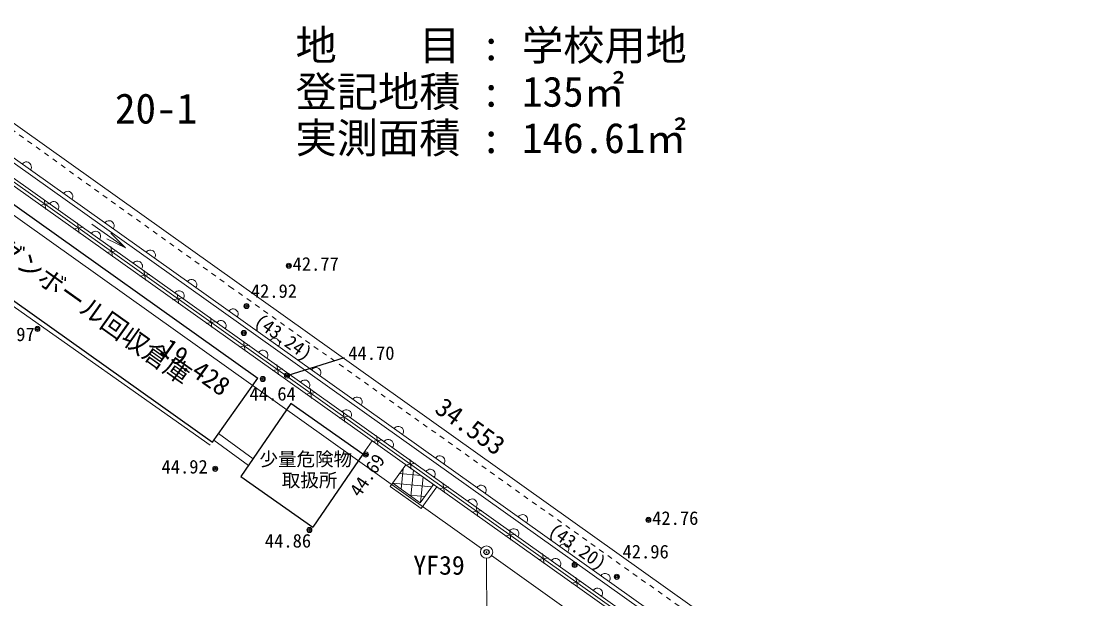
# Model space of a CAD drawing. Units: millimetres, scale not verified. Extents: x -29071210 to -28860960, y -117775216 to -117329466.
# Drawn here: x -28903195 to -28877193, y -117545892 to -117531893 of the extents above; entities that cross this region are included whole.
import ezdxf
from ezdxf.enums import TextEntityAlignment as Align

# ---------------------------------------------------------------- set-up
doc = ezdxf.new("R2010")
doc.units = ezdxf.units.MM
doc.header["$LTSCALE"] = 250
doc.header["$PDMODE"] = 32
doc.header["$PDSIZE"] = 125
doc.linetypes.add('USER8', pattern=[1, 0.5, -0.5])
for name, color, linetype, lineweight in [('S-SUV', 7, 'Continuous', 13), ('S-SUV-HTXT', 7, 'Continuous', 13), ('S-SUV-LWCN', 7, 'Continuous', 13), ('S-SUV-ROW', 7, 'Continuous', 15), ('S-SUV-SRVR', 3, 'Continuous', 13), ('S-SUV-STR', 1, 'Continuous', 25)]:
    doc.layers.add(name, color=color, linetype=linetype, lineweight=lineweight)
doc.layers.add('S-SUV-BMK', color=7, linetype='Continuous')
doc.styles.add('ＭＳ ゴシック', font='')
doc.styles.get('ＭＳ ゴシック').set_extended_font_data('MS Gothic')

# ---------------------------------------------------------------- blocks, each defined once
blk = doc.blocks.new('ﾌﾟﾛｯﾄﾏｰｸ-03_1')
at = {"color": 3, "linetype": 'Continuous', "lineweight": 25}
blk.add_circle((0, 0), 0.5, dxfattribs=at)
at = {"color": 3}
blk.add_point((0, 0), dxfattribs=at)
blk = doc.blocks.new('open_arrow')
at = {"color": 0, "linetype": 'Continuous', "lineweight": -2}
blk.add_lwpolyline([(7.5, 1.25), (0, 0), (7.5, -1.25)], dxfattribs=at)
blk = doc.blocks.new('ﾌﾟﾛｯﾄﾏｰｸ-03')
at = {"color": 7, "linetype": 'Continuous', "lineweight": 15}
blk.add_circle((0, 0), 0.5, dxfattribs=at)
at = {"color": 7}
blk.add_point((0, 0), dxfattribs=at)

msp = doc.modelspace()

# ---------------------------------------------------------------- hatches: boundary and pattern name
at = {"layer": 'S-SUV'}
h = msp.add_hatch(dxfattribs=at)
h.set_pattern_fill('USER', color=256, style=0, pattern_type=2)
h.set_pattern_definition([(84.396, (-28893715.9, -117543138.4), (-248.805, 24.415), []), (354.396, (-28893715.9, -117543138.4), (24.415, 248.805), [])])
h.paths.add_polyline_path([(-28894181.8, -117543094.7), (-28893862.2, -117542645.4), (-28893192, -117543122.1), (-28893511.6, -117543571.4)])

# ---------------------------------------------------------------- linework, layer by layer
for p, q in [((-28879269.5, -117552458.9), (-28906688.2, -117532981.2)), ((-28879212.5, -117552376.7), (-28906590.1, -117532928.2)), ((-28879711, -117552697.3), (-28907130.2, -117533219.1)), ((-28879637.4, -117552657.4), (-28907056.2, -117533179.8)), ((-28879563.8, -117552617.8), (-28906982.6, -117533140)), ((-28898611.8, -117542172.5), (-28907509.3, -117535908.2)), ((-28902498.3, -117536309.1), (-28902743.3, -117536352)), ((-28902600.7, -117536453.2), (-28902640.9, -117536207.9)), ((-28901691.9, -117536882), (-28901936.8, -117536924.8)), ((-28901794.3, -117537026.1), (-28901834.4, -117536780.7)), ((-28901482, -117536808.8), (-28900666.7, -117537387.9)), ((-28900987.8, -117537599), (-28901028, -117537353.6)), ((-28900885.4, -117537454.9), (-28901130.4, -117537497.7)), ((-28900181.4, -117538171.9), (-28900221.6, -117537926.5)), ((-28900079, -117538027.7), (-28900324, -117538070.6)), ((-28899272.6, -117538600.6), (-28899517.5, -117538643.5)), ((-28899375, -117538744.7), (-28899415.1, -117538499.3)), ((-28898466.1, -117539173.5), (-28898711.1, -117539216.3)), ((-28898568.5, -117539317.6), (-28898608.7, -117539072.2)), ((-28897659.7, -117539746.4), (-28897904.6, -117539789.2)), ((-28897762.1, -117539890.5), (-28897802.3, -117539645.1)), ((-28896955.7, -117540463.3), (-28896995.8, -117540218)), ((-28896853.3, -117540319.2), (-28897098.2, -117540362.1)), ((-28896149.2, -117541036.2), (-28896189.4, -117540790.8)), ((-28896046.8, -117540892.1), (-28896291.8, -117540935)), ((-28895240.4, -117541465), (-28895485.3, -117541507.8)), ((-28895342.8, -117541609.1), (-28895383, -117541363.7)), ((-28898526.2, -117542049.3), (-28897683.3, -117542666.6)), ((-28898410, -117541886.5), (-28897570.4, -117542501.4)), ((-28894903.8, -117542386.2), (-28894682.2, -117542062)), ((-28894434, -117542037.8), (-28894678.9, -117542080.7)), ((-28894536.4, -117542182), (-28894576.5, -117541936.6)), ((-28893861.8, -117542644.8), (-28894239.7, -117543176.2)), ((-28893627.5, -117542610.7), (-28893872.5, -117542653.6)), ((-28893729.9, -117542754.8), (-28893770.1, -117542509.5)), ((-28892923.5, -117543327.7), (-28892963.7, -117543082.3)), ((-28892821.1, -117543183.6), (-28893066, -117543226.4)), ((-28892117.1, -117543900.6), (-28892157.2, -117543655.2)), ((-28892014.7, -117543756.5), (-28892259.6, -117543799.3)), ((-28891208.2, -117544329.3), (-28891453.2, -117544372.2)), ((-28891310.6, -117544473.5), (-28891350.8, -117544228.1)), ((-28890401.8, -117544902.2), (-28890646.7, -117544945.1)), ((-28890504.2, -117545046.3), (-28890544.4, -117544800.9)), ((-28889595.4, -117545475.1), (-28889840.3, -117545517.9)), ((-28889697.8, -117545619.2), (-28889737.9, -117545373.8))]:
    msp.add_line(p, q, dxfattribs=at)
at = {"layer": 'S-SUV', "linetype": 'USER8'}
msp.add_lwpolyline([(-28877193, -117547726), (-28877802, -117551680), (-28880861, -117550407), (-28887231, -117546078), (-28898071, -117538367), (-28903965, -117534128), (-28905318, -117532825), (-28905890, -117531269), (-28906100, -117528902), (-28906054, -117525400), (-28905272, -117524413), (-28902671, -117525767), (-28898452.1, -117528706.3)], dxfattribs=at)
at = {"layer": 'S-SUV'}
for points in [[(-28894181.8, -117543094.7), (-28893511.6, -117543571.4), (-28893192, -117543122.1), (-28893862.2, -117542645.4)], [(-28894239.7, -117543176.2), (-28893488.1, -117543710.9), (-28893109.8, -117543179)]]:
    msp.add_lwpolyline(points, dxfattribs=at)
for centre, radius, start, end in [((-28903075.9, -117535422.3), 123.1, 323.74364, 145.47785), ((-28902072.2, -117536135.4), 123.1, 323.74364, 145.47785), ((-28902412.5, -117536386), 124.6, 324.41154, 144.80994), ((-28901068.4, -117536848.4), 123.1, 323.74364, 145.47785), ((-28901397, -117537107.4), 124.6, 324.41154, 144.80994), ((-28900064.7, -117537561.4), 123.1, 323.74364, 145.47785), ((-28900381.5, -117537828.8), 124.6, 324.41154, 144.80994), ((-28899061, -117538274.5), 123.1, 323.74364, 145.47785), ((-28899366, -117538550.2), 124.6, 324.41154, 144.80994), ((-28898057.2, -117538987.5), 123.1, 323.74364, 145.47785), ((-28898350.5, -117539271.6), 124.6, 324.41154, 144.80994), ((-28897053.5, -117539700.5), 123.1, 323.74364, 145.47785), ((-28897335, -117539993), 124.6, 324.41154, 144.80994), ((-28896049.7, -117540413.6), 123.1, 323.74364, 145.47785), ((-28896319.5, -117540714.4), 124.6, 324.41154, 144.80994), ((-28895046, -117541126.6), 123.1, 323.74364, 145.47785), ((-28895304, -117541435.8), 124.6, 324.41154, 144.80994), ((-28894042.3, -117541839.7), 123.1, 323.74364, 145.47785), ((-28894288.5, -117542157.2), 124.6, 324.41154, 144.80994), ((-28893038.5, -117542552.7), 123.1, 323.74364, 145.47785), ((-28893273, -117542878.6), 124.6, 324.41154, 144.80994), ((-28892034.8, -117543265.7), 123.1, 323.74364, 145.47785), ((-28892257.4, -117543600), 124.6, 324.41154, 144.80994), ((-28891031, -117543978.8), 123.1, 323.74364, 145.47785), ((-28891241.9, -117544321.4), 124.6, 324.41154, 144.80994), ((-28890027.3, -117544691.8), 123.1, 323.74364, 145.47785), ((-28890226.4, -117545042.8), 124.6, 324.41154, 144.80994), ((-28889023.6, -117545404.8), 123.1, 323.74364, 145.47785), ((-28889210.9, -117545764.2), 124.6, 324.41154, 144.80994)]:
    msp.add_arc(centre, radius, start, end, dxfattribs=at)
at = {"layer": 'S-SUV-LWCN', "color": 3, "lineweight": 25}
msp.add_line((-28896747.3, -117540479.2), (-28895350.3, -117540047.2), dxfattribs=at)
at = {"layer": 'S-SUV-ROW'}
for p, q in [((-28906507.2, -117532141.3), (-28878595.1, -117551996.1)), ((-28892026, -117544676.9), (-28907613.4, -117533589.1)), ((-28891903.3, -117544913.9), (-28891802.6, -117574568.6)), ((-28879634.9, -117553491.1), (-28891781.6, -117544850.8))]:
    msp.add_line(p, q, dxfattribs=at)
at = {"layer": 'S-SUV-STR'}
for p, q in [((-28906328.5, -117534242.1), (-28897453, -117540545.4)), ((-28907435.3, -117535793.2), (-28898559.8, -117542096.5)), ((-28898559.8, -117542096.5), (-28897453, -117540545.4)), ((-28896650.9, -117541156.3), (-28897865.8, -117542933.4)), ((-28894903.8, -117542386.2), (-28896650.9, -117541156.3)), ((-28894903.8, -117542386.2), (-28896118.7, -117544163.3)), ((-28897865.8, -117542933.4), (-28896118.7, -117544163.3))]:
    msp.add_line(p, q, dxfattribs=at)

# ---------------------------------------------------------------- block references
at = {"layer": 'S-SUV', "xscale": 66.7, "yscale": 66.7, "rotation": 144.6}
msp.add_blockref('open_arrow', (-28900666.7, -117537387.9), dxfattribs=at)
at = {"layer": 'S-SUV-BMK', "xscale": 300, "yscale": 300}
msp.add_blockref('ﾌﾟﾛｯﾄﾏｰｸ-03', (-28891903.8, -117544763.9), dxfattribs=at)
at = {"layer": 'S-SUV-SRVR', "xscale": 75, "yscale": 75}
for p in [(-28896703, -117537818), (-28897730, -117538797), (-28902807, -117539350), (-28897794.4, -117539449.8), (-28897337.3, -117540565.8), (-28896747.3, -117540479.2), (-28894832, -117542399), (-28898489.1, -117542743.6), (-28887975, -117543983), (-28896204, -117544228), (-28889765, -117545075.9), (-28888740, -117545362.8)]:
    msp.add_blockref('ﾌﾟﾛｯﾄﾏｰｸ-03_1', p, dxfattribs=at)

# ---------------------------------------------------------------- texts
at = {"layer": 'S-SUV-BMK', "style": 'ＭＳ ゴシック'}
msp.add_text('YF39', height=458.2, dxfattribs=at).set_placement((-28893681, -117544854.6), align=Align.TOP_LEFT)
at = {"layer": 'S-SUV-HTXT', "style": 'ＭＳ ゴシック'}
for s, p in [('地\u3000\u3000目 : 学校用地', (-28896539.5, -117533056.1)), ('登記地積 : 135㎡', (-28896539.5, -117534181.1)), ('実測面積 : 146.61㎡', (-28896539.5, -117535306.1))]:
    msp.add_text(s, height=733.1, dxfattribs=at).set_placement(p, align=Align.BOTTOM_LEFT)
msp.add_text('20-1', height=733.1, dxfattribs=at).set_placement((-28898928.9, -117534589.7), align=Align.BOTTOM_RIGHT)
for s, height, rotation, p in [('古紙・ダンボール回収倉庫', 458.2, 324.618, (-28902208.1, -117538373.4)), ('19.428', 458.2, 324.575, (-28898968.1, -117540275.7)), ('34.553', 458.2, 324.575, (-28892297.5, -117541712.2)), ('少量危険物', 329.9, 0.005, (-28896292.2, -117542509.7)), ('取扱所', 329.9, 0.005, (-28896199.8, -117543021.8))]:
    msp.add_text(s, height=height, rotation=rotation, dxfattribs=at).set_placement(p, align=Align.MIDDLE_CENTER)
at = {"layer": 'S-SUV-SRVR', "style": 'ＭＳ ゴシック'}
for s, p in [('42.77', (-28896612.1, -117538038.2)), ('42.92', (-28897626, -117538695.1)), ('44.97', (-28903993.1, -117539745.9)), ('44.70', (-28895260, -117540200.6)), ('44.64', (-28897655.5, -117541187.7)), ('44.92', (-28899793.9, -117542957.2)), ('42.76', (-28887884.1, -117544203.2)), ('44.86', (-28897284.2, -117544753.2)), ('42.96', (-28888602.5, -117545015.9))]:
    msp.add_text(s, height=329.9, dxfattribs=at).set_placement(p, align=Align.BOTTOM_LEFT)
for s, p in [('(43.24)', (-28896985.7, -117539765.9)), ('(43.20)', (-28889846, -117544847.2))]:
    msp.add_text(s, height=329.9, rotation=324.611, dxfattribs=at).set_placement(p, align=Align.BOTTOM_CENTER)
msp.add_text('44.69', height=329.9, rotation=55.643, dxfattribs=at).set_placement((-28894899.5, -117543510.4), align=Align.BOTTOM_LEFT)

doc.saveas('drawing.dxf')
